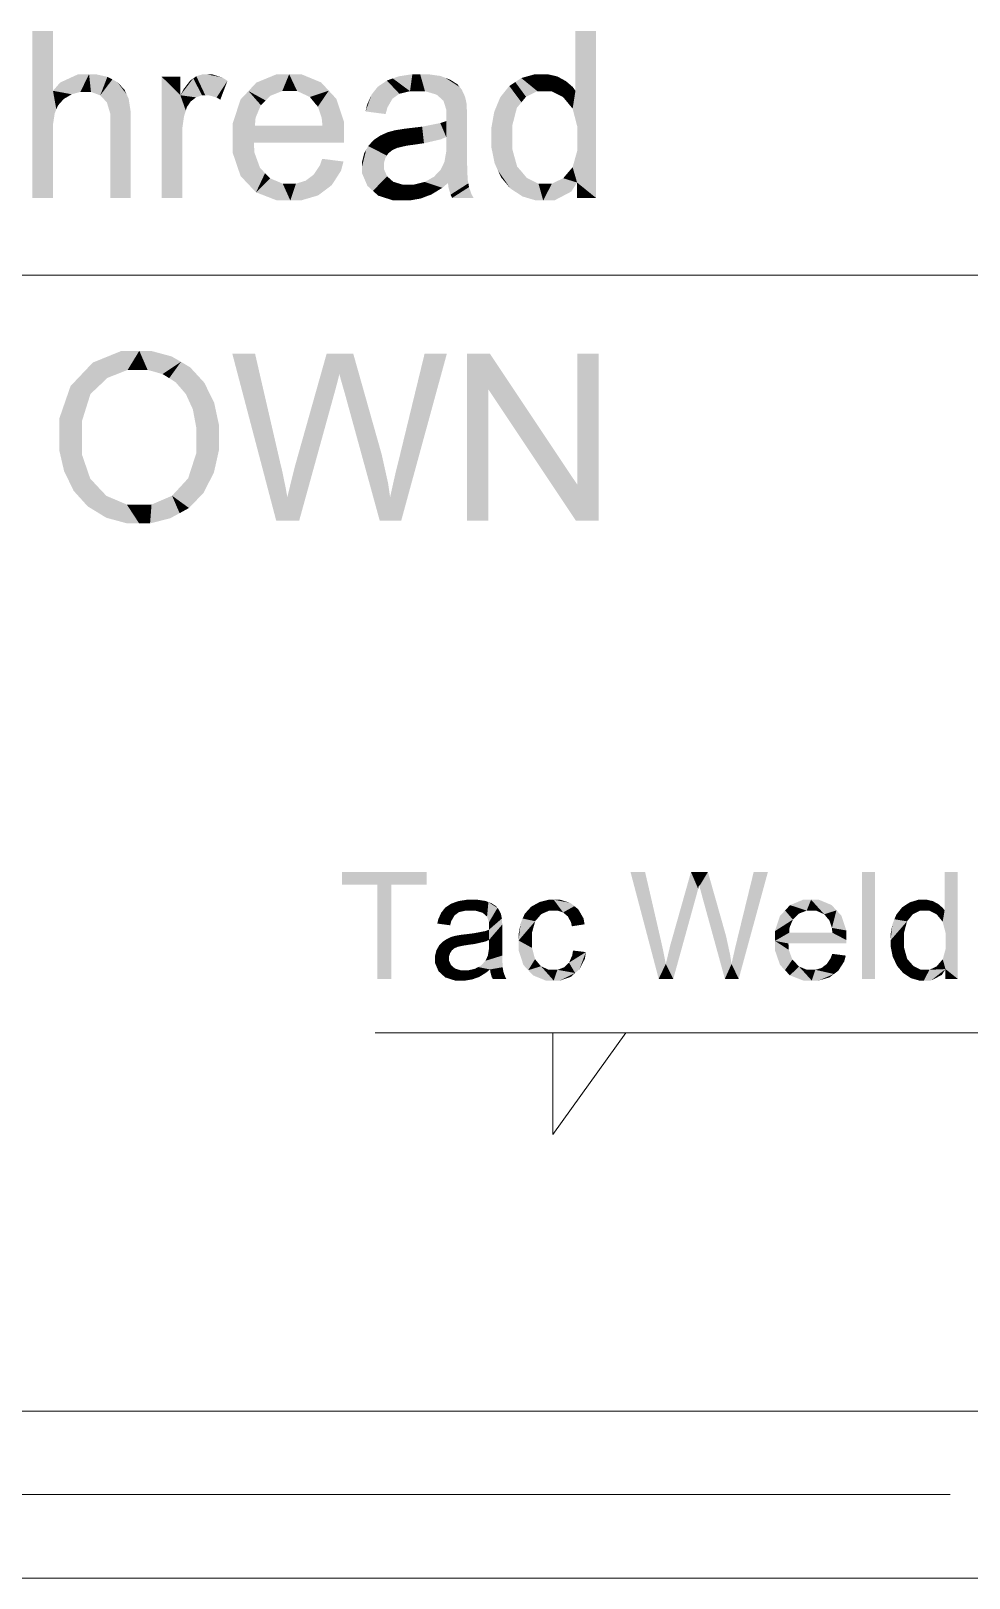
# Model space of a CAD drawing. Header units: millimetres. Extents: x 2 to 579, y 1 to 405.
# Drawn here: x 237.52 to 245.1, y 97.01 to 109.52 of the extents above; entities that cross this region are included whole.
import ezdxf

# ---------------------------------------------------------------- set-up
doc = ezdxf.new("R2010")
doc.units = ezdxf.units.MM
doc.linetypes.add('XKITLINE00', pattern=[0])
doc.layers.add('LinkedObject', color=7, linetype='Continuous', lineweight=0)

# ---------------------------------------------------------------- blocks, each defined once
blk = doc.blocks.new('*A4')
at = {"layer": 'LinkedObject'}
for points in [[(237.695, 109.521), (237.529, 108.171), (237.529, 109.521)], [(237.695, 109.037), (237.529, 108.171), (237.695, 109.521)], [(242.086, 109.521), (241.92, 109.037), (241.92, 109.521)], [(242.086, 109.521), (241.935, 108.746), (241.92, 109.037)], [(241.935, 108.746), (242.086, 109.521), (242.086, 108.171)], [(237.899, 109.171), (237.695, 109.037), (237.753, 109.104)], [(237.987, 109.171), (237.695, 109.037), (237.899, 109.171)], [(237.916, 109.028), (237.695, 109.037), (237.987, 109.171)], [(237.916, 109.028), (237.987, 109.171), (237.953, 109.028)], [(237.953, 109.028), (237.987, 109.171), (238.002, 109.028)], [(237.987, 109.171), (238.077, 109), (238.002, 109.028)], [(238.041, 109.171), (238.077, 109), (237.987, 109.171)], [(238.135, 109.15), (238.077, 109), (238.041, 109.171)], [(238.175, 109.129), (238.077, 109), (238.135, 109.15)], [(238.175, 109.129), (238.104, 108.972), (238.077, 109)], [(238.215, 109.107), (238.104, 108.972), (238.175, 109.129)], [(238.575, 109.15), (238.725, 109.001), (238.575, 108.171)], [(238.725, 109.001), (238.575, 109.15), (238.725, 109.15)], [(238.83, 109.138), (238.725, 109.001), (238.806, 109.122)], [(238.9, 109), (238.725, 109.001), (238.83, 109.138)], [(238.806, 109.122), (238.725, 109.001), (238.753, 109.053)], [(238.854, 109.155), (238.927, 109), (238.83, 109.138)], [(238.83, 109.138), (238.927, 109), (238.9, 109)], [(238.907, 109.171), (238.927, 109), (238.854, 109.155)], [(238.936, 109.171), (238.927, 109), (238.907, 109.171)], [(238.936, 109.171), (238.957, 109), (238.927, 109)], [(239.063, 109.145), (238.936, 109.171), (238.978, 109.171)], [(239.106, 109.118), (238.936, 109.171), (239.063, 109.145)], [(239.018, 108.983), (238.936, 109.171), (239.106, 109.118)], [(238.957, 109), (238.936, 109.171), (239.018, 108.983)], [(239.018, 108.983), (239.106, 109.118), (239.048, 108.965)], [(239.504, 109.171), (239.276, 109.035), (239.339, 109.103)], [(239.605, 109.171), (239.276, 109.035), (239.504, 109.171)], [(239.549, 109.035), (239.276, 109.035), (239.605, 109.171)], [(239.549, 109.035), (239.605, 109.171), (239.606, 109.035)], [(239.605, 109.171), (239.669, 109.035), (239.606, 109.035)], [(239.863, 109.105), (239.605, 109.171), (239.703, 109.171)], [(239.925, 109.038), (239.605, 109.171), (239.863, 109.105)], [(239.772, 108.987), (239.605, 109.171), (239.925, 109.038)], [(239.669, 109.035), (239.605, 109.171), (239.772, 108.987)], [(240.395, 109.12), (240.496, 109.013), (240.322, 109.07)], [(240.443, 109.137), (240.496, 109.013), (240.395, 109.12)], [(240.601, 109.171), (240.443, 109.137), (240.49, 109.154)], [(240.582, 109.034), (240.443, 109.137), (240.601, 109.171)], [(240.496, 109.013), (240.443, 109.137), (240.582, 109.034)], [(240.582, 109.034), (240.601, 109.171), (240.64, 109.034)], [(240.64, 109.034), (240.601, 109.171), (240.703, 109.034)], [(240.664, 109.171), (240.703, 109.034), (240.601, 109.171)], [(240.829, 109.157), (240.664, 109.171), (240.727, 109.171)], [(240.868, 109.142), (240.664, 109.171), (240.829, 109.157)], [(240.797, 109.006), (240.664, 109.171), (240.868, 109.142)], [(240.703, 109.034), (240.664, 109.171), (240.797, 109.006)], [(240.797, 109.006), (240.868, 109.142), (240.829, 108.978)], [(240.829, 108.978), (240.868, 109.142), (240.852, 108.957)], [(240.868, 109.142), (240.875, 108.886), (240.852, 108.957)], [(240.983, 109.068), (240.875, 108.886), (240.868, 109.142)], [(240.965, 109.09), (240.868, 109.142), (240.907, 109.127)], [(240.983, 109.068), (240.868, 109.142), (240.965, 109.09)], [(241.52, 108.989), (241.385, 109.076), (241.433, 109.108)], [(241.482, 109.14), (241.612, 109.034), (241.433, 109.108)], [(241.433, 109.108), (241.612, 109.034), (241.52, 108.989)], [(241.591, 109.171), (241.612, 109.034), (241.482, 109.14)], [(241.651, 109.171), (241.612, 109.034), (241.591, 109.171)], [(241.612, 109.034), (241.651, 109.171), (241.667, 109.034)], [(241.651, 109.171), (241.724, 109.034), (241.667, 109.034)], [(241.695, 109.171), (241.724, 109.034), (241.651, 109.171)], [(241.774, 109.153), (241.724, 109.034), (241.695, 109.171)], [(241.808, 109.134), (241.724, 109.034), (241.774, 109.153)], [(241.808, 109.134), (241.819, 108.987), (241.724, 109.034)], [(241.843, 109.115), (241.819, 108.987), (241.808, 109.134)], [(241.899, 109.067), (241.819, 108.987), (241.843, 109.115)], [(237.695, 108.764), (237.529, 108.171), (237.695, 109.037)], [(237.695, 108.764), (237.695, 109.037), (237.709, 108.854)], [(237.709, 108.854), (237.695, 109.037), (237.722, 108.887)], [(237.722, 108.887), (237.695, 109.037), (237.736, 108.919)], [(237.736, 108.919), (237.695, 109.037), (237.782, 108.971)], [(237.782, 108.971), (237.695, 109.037), (237.815, 108.99)], [(237.815, 108.99), (237.695, 109.037), (237.847, 109.009)], [(237.847, 109.009), (237.695, 109.037), (237.916, 109.028)], [(238.104, 108.972), (238.215, 109.107), (238.131, 108.943)], [(238.131, 108.943), (238.215, 109.107), (238.29, 109.01)], [(238.29, 109.01), (238.158, 108.853), (238.131, 108.943)], [(238.307, 108.973), (238.158, 108.853), (238.29, 109.01)], [(238.29, 109.01), (238.215, 109.107), (238.272, 109.048)], [(238.575, 108.171), (238.725, 109.001), (238.741, 108.171)], [(238.725, 109.001), (238.741, 108.683), (238.741, 108.171)], [(238.741, 108.683), (238.725, 109.001), (238.741, 108.736)], [(238.741, 108.736), (238.725, 109.001), (238.755, 108.832)], [(238.755, 108.832), (238.725, 109.001), (238.769, 108.877)], [(238.769, 108.877), (238.725, 109.001), (238.778, 108.906)], [(238.778, 108.906), (238.725, 109.001), (238.809, 108.951)], [(238.809, 108.951), (238.725, 109.001), (238.83, 108.967)], [(238.83, 108.967), (238.725, 109.001), (238.852, 108.984)], [(238.852, 108.984), (238.725, 109.001), (238.9, 109)], [(239.276, 109.035), (239.149, 108.776), (239.212, 108.967)], [(239.376, 108.921), (239.149, 108.776), (239.276, 109.035)], [(239.276, 109.035), (239.414, 108.959), (239.376, 108.921)], [(239.414, 108.959), (239.276, 109.035), (239.453, 108.997)], [(239.453, 108.997), (239.276, 109.035), (239.549, 109.035)], [(239.772, 108.987), (239.925, 109.038), (239.811, 108.939)], [(239.925, 109.038), (239.837, 108.909), (239.811, 108.939)], [(239.837, 108.909), (239.925, 109.038), (239.868, 108.816)], [(239.868, 108.816), (239.925, 109.038), (240.049, 108.783)], [(240.049, 108.783), (239.925, 109.038), (239.987, 108.971)], [(240.296, 109.038), (240.223, 108.87), (240.271, 109.006)], [(240.44, 108.973), (240.223, 108.87), (240.296, 109.038)], [(240.271, 109.006), (240.223, 108.87), (240.234, 108.922)], [(240.322, 109.07), (240.496, 109.013), (240.296, 109.038)], [(240.44, 108.973), (240.296, 109.038), (240.468, 108.993)], [(240.468, 108.993), (240.296, 109.038), (240.496, 109.013)], [(241.001, 109.046), (240.875, 108.886), (240.983, 109.068)], [(241.027, 108.989), (240.875, 108.886), (241.001, 109.046)], [(241.035, 108.955), (240.875, 108.886), (241.027, 108.989)], [(241.312, 108.985), (241.483, 108.944), (241.287, 108.925)], [(241.385, 109.076), (241.483, 108.944), (241.312, 108.985)], [(241.483, 108.944), (241.385, 109.076), (241.52, 108.989)], [(241.92, 109.037), (241.819, 108.987), (241.899, 109.067)], [(241.819, 108.987), (241.92, 109.037), (241.858, 108.94)], [(241.858, 108.94), (241.92, 109.037), (241.897, 108.893)], [(241.92, 109.037), (241.935, 108.746), (241.897, 108.893)], [(238.324, 108.863), (238.158, 108.853), (238.307, 108.973)], [(238.324, 108.791), (238.158, 108.853), (238.324, 108.863)], [(239.333, 108.818), (239.149, 108.776), (239.376, 108.921)], [(240.399, 108.901), (240.223, 108.87), (240.44, 108.973)], [(240.223, 108.87), (240.399, 108.901), (240.385, 108.849)], [(240.875, 108.886), (241.035, 108.955), (241.039, 108.934)], [(240.875, 108.886), (241.039, 108.934), (240.875, 108.835)], [(240.875, 108.835), (241.039, 108.934), (240.875, 108.831)], [(240.875, 108.831), (241.039, 108.934), (240.875, 108.809)], [(240.875, 108.809), (241.039, 108.934), (240.875, 108.792)], [(240.875, 108.792), (241.039, 108.934), (240.875, 108.663)], [(241.043, 108.857), (240.875, 108.663), (241.039, 108.934)], [(241.287, 108.925), (241.239, 108.66), (241.263, 108.866)], [(241.446, 108.899), (241.239, 108.66), (241.287, 108.925)], [(241.409, 108.756), (241.239, 108.66), (241.446, 108.899)], [(241.263, 108.866), (241.239, 108.66), (241.239, 108.733)], [(241.287, 108.925), (241.483, 108.944), (241.446, 108.899)], [(237.695, 108.706), (237.529, 108.171), (237.695, 108.764)], [(238.158, 108.853), (238.324, 108.791), (238.158, 108.791)], [(238.158, 108.171), (238.324, 108.791), (238.324, 108.171)], [(238.158, 108.791), (238.324, 108.791), (238.158, 108.171)], [(239.149, 108.776), (239.333, 108.818), (239.328, 108.754)], [(239.328, 108.754), (239.149, 108.652), (239.149, 108.776)], [(239.328, 108.754), (240.049, 108.662), (239.149, 108.652)], [(239.874, 108.754), (240.049, 108.662), (239.328, 108.754)], [(239.868, 108.816), (240.049, 108.783), (239.874, 108.754)], [(240.049, 108.662), (239.874, 108.754), (240.049, 108.783)], [(240.579, 108.735), (240.605, 108.6), (240.53, 108.729)], [(240.68, 108.747), (240.695, 108.613), (240.579, 108.735)], [(240.579, 108.735), (240.695, 108.613), (240.605, 108.6)], [(240.827, 108.776), (240.875, 108.663), (240.68, 108.747)], [(240.68, 108.747), (240.875, 108.663), (240.695, 108.613)], [(240.875, 108.792), (240.875, 108.663), (240.827, 108.776)], [(241.043, 108.802), (240.875, 108.663), (241.043, 108.857)], [(241.043, 108.802), (240.875, 108.602), (240.875, 108.663)], [(241.043, 108.581), (240.875, 108.602), (241.043, 108.802)], [(241.239, 108.66), (241.409, 108.756), (241.409, 108.659)], [(241.935, 108.746), (242.086, 108.171), (241.935, 108.646)], [(237.529, 108.171), (237.695, 108.706), (237.695, 108.171)], [(240.049, 108.655), (239.149, 108.652), (240.049, 108.662)], [(240.049, 108.633), (239.149, 108.652), (240.049, 108.655)], [(239.149, 108.652), (239.274, 108.282), (239.149, 108.533)], [(239.324, 108.538), (239.274, 108.282), (239.149, 108.652)], [(239.324, 108.538), (239.149, 108.652), (239.319, 108.618)], [(240.048, 108.618), (239.149, 108.652), (240.049, 108.633)], [(239.319, 108.618), (239.149, 108.652), (240.048, 108.618)], [(240.287, 108.638), (240.395, 108.513), (240.244, 108.59)], [(240.406, 108.531), (240.287, 108.638), (240.313, 108.656)], [(240.395, 108.513), (240.287, 108.638), (240.406, 108.531)], [(240.34, 108.674), (240.439, 108.557), (240.313, 108.656)], [(240.313, 108.656), (240.439, 108.557), (240.406, 108.531)], [(240.399, 108.701), (240.439, 108.557), (240.34, 108.674)], [(240.432, 108.71), (240.439, 108.557), (240.399, 108.701)], [(240.457, 108.717), (240.481, 108.576), (240.432, 108.71)], [(240.439, 108.557), (240.432, 108.71), (240.46, 108.567)], [(240.46, 108.567), (240.432, 108.71), (240.481, 108.576)], [(240.53, 108.729), (240.554, 108.593), (240.457, 108.717)], [(240.457, 108.717), (240.554, 108.593), (240.481, 108.576)], [(240.53, 108.729), (240.605, 108.6), (240.554, 108.593)], [(240.695, 108.613), (240.875, 108.663), (240.83, 108.644)], [(241.239, 108.66), (241.409, 108.566), (241.239, 108.585)], [(241.409, 108.566), (241.239, 108.66), (241.409, 108.659)], [(241.935, 108.646), (242.086, 108.171), (241.935, 108.555)], [(239.149, 108.533), (239.274, 108.282), (239.212, 108.348)], [(239.369, 108.414), (239.274, 108.282), (239.324, 108.538)], [(240.044, 108.465), (239.853, 108.434), (239.872, 108.487)], [(240.228, 108.561), (240.195, 108.429), (240.211, 108.531)], [(240.383, 108.495), (240.195, 108.429), (240.228, 108.561)], [(240.211, 108.531), (240.195, 108.429), (240.195, 108.465)], [(240.372, 108.456), (240.195, 108.429), (240.383, 108.495)], [(240.244, 108.59), (240.395, 108.513), (240.228, 108.561)], [(240.228, 108.561), (240.395, 108.513), (240.383, 108.495)], [(240.861, 108.464), (241.043, 108.581), (241.043, 108.466)], [(240.875, 108.547), (241.043, 108.581), (240.861, 108.464)], [(241.043, 108.581), (240.875, 108.547), (240.875, 108.602)], [(241.239, 108.585), (241.409, 108.566), (241.266, 108.452)], [(241.266, 108.452), (241.409, 108.566), (241.292, 108.394)], [(241.292, 108.394), (241.409, 108.566), (241.448, 108.425)], [(241.935, 108.555), (242.086, 108.171), (241.897, 108.419)], [(239.274, 108.282), (239.369, 108.414), (239.337, 108.216)], [(239.41, 108.371), (239.337, 108.216), (239.369, 108.414)], [(239.451, 108.329), (239.337, 108.216), (239.41, 108.371)], [(239.802, 108.358), (239.949, 108.274), (239.77, 108.334)], [(239.802, 108.358), (240.044, 108.465), (239.949, 108.274)], [(239.853, 108.434), (240.044, 108.465), (239.802, 108.358)], [(239.949, 108.274), (240.044, 108.465), (240.024, 108.39)], [(240.195, 108.429), (240.372, 108.456), (240.372, 108.434)], [(240.372, 108.401), (240.195, 108.429), (240.372, 108.434)], [(240.195, 108.429), (240.372, 108.401), (240.195, 108.368)], [(240.195, 108.368), (240.372, 108.401), (240.238, 108.268)], [(240.238, 108.268), (240.372, 108.401), (240.282, 108.228)], [(240.282, 108.228), (240.372, 108.401), (240.397, 108.345)], [(240.776, 108.342), (241.043, 108.466), (241.048, 108.319)], [(240.83, 108.399), (241.043, 108.466), (240.776, 108.342)], [(240.848, 108.436), (241.043, 108.466), (240.83, 108.399)], [(241.043, 108.466), (240.848, 108.436), (240.861, 108.464)], [(241.448, 108.425), (241.395, 108.246), (241.292, 108.394)], [(241.292, 108.394), (241.395, 108.246), (241.319, 108.336)], [(241.488, 108.379), (241.395, 108.246), (241.448, 108.425)], [(241.395, 108.246), (241.488, 108.379), (241.444, 108.214)], [(241.444, 108.214), (241.488, 108.379), (241.527, 108.332)], [(241.933, 108.295), (241.821, 108.33), (241.859, 108.375)], [(241.897, 108.419), (241.933, 108.295), (241.859, 108.375)], [(241.897, 108.419), (242.086, 108.171), (241.933, 108.295)], [(239.451, 108.329), (239.614, 108.15), (239.337, 108.216)], [(239.553, 108.286), (239.614, 108.15), (239.451, 108.329)], [(239.614, 108.286), (239.614, 108.15), (239.553, 108.286)], [(239.66, 108.286), (239.894, 108.232), (239.614, 108.15)], [(239.66, 108.286), (239.614, 108.15), (239.614, 108.286)], [(239.614, 108.15), (239.894, 108.232), (239.699, 108.15)], [(239.738, 108.31), (239.894, 108.232), (239.66, 108.286)], [(239.699, 108.15), (239.894, 108.232), (239.839, 108.191)], [(239.77, 108.334), (239.949, 108.274), (239.738, 108.31)], [(239.894, 108.232), (239.738, 108.31), (239.949, 108.274)], [(240.397, 108.345), (240.325, 108.189), (240.282, 108.228)], [(240.422, 108.323), (240.325, 108.189), (240.397, 108.345)], [(240.447, 108.301), (240.325, 108.189), (240.422, 108.323)], [(240.325, 108.189), (240.447, 108.301), (240.448, 108.15)], [(240.529, 108.15), (240.447, 108.301), (240.52, 108.279)], [(240.448, 108.15), (240.447, 108.301), (240.529, 108.15)], [(240.52, 108.279), (240.578, 108.15), (240.529, 108.15)], [(240.569, 108.279), (240.578, 108.15), (240.52, 108.279)], [(240.616, 108.279), (240.578, 108.15), (240.569, 108.279)], [(240.578, 108.15), (240.616, 108.279), (240.669, 108.166)], [(240.711, 108.182), (240.616, 108.279), (240.701, 108.3)], [(240.669, 108.166), (240.616, 108.279), (240.711, 108.182)], [(240.889, 108.291), (240.701, 108.3), (240.739, 108.321)], [(240.843, 108.252), (240.701, 108.3), (240.889, 108.291)], [(240.754, 108.198), (240.701, 108.3), (240.843, 108.252)], [(240.711, 108.182), (240.701, 108.3), (240.754, 108.198)], [(240.776, 108.342), (241.048, 108.319), (240.739, 108.321)], [(241.048, 108.319), (240.889, 108.291), (240.739, 108.321)], [(240.889, 108.291), (241.048, 108.319), (240.893, 108.257)], [(240.893, 108.257), (241.048, 108.319), (241.054, 108.289)], [(241.054, 108.289), (240.91, 108.197), (240.893, 108.257)], [(241.059, 108.258), (240.91, 108.197), (241.054, 108.289)], [(241.059, 108.258), (240.923, 108.171), (240.91, 108.197)], [(241.08, 108.199), (240.923, 108.171), (241.059, 108.258)], [(241.527, 108.332), (241.659, 108.15), (241.444, 108.214)], [(241.621, 108.286), (241.659, 108.15), (241.527, 108.332)], [(241.659, 108.15), (241.621, 108.286), (241.675, 108.286)], [(241.659, 108.15), (241.933, 108.295), (241.749, 108.15)], [(241.729, 108.286), (241.933, 108.295), (241.659, 108.15)], [(241.729, 108.286), (241.659, 108.15), (241.675, 108.286)], [(241.821, 108.33), (241.933, 108.295), (241.729, 108.286)], [(241.749, 108.15), (241.933, 108.295), (241.886, 108.222)], [(241.933, 108.295), (242.086, 108.171), (241.933, 108.171)], [(239.337, 108.216), (239.614, 108.15), (239.507, 108.15)], [(240.923, 108.171), (241.08, 108.199), (241.096, 108.171)], [(241.444, 108.214), (241.659, 108.15), (241.493, 108.182)], [(241.493, 108.182), (241.659, 108.15), (241.601, 108.15)], [(238.25, 106.934), (237.927, 106.744), (238.017, 106.839)], [(238.393, 106.934), (237.927, 106.744), (238.25, 106.934)], [(238.299, 106.78), (237.927, 106.744), (238.393, 106.934)], [(238.299, 106.78), (238.393, 106.934), (238.394, 106.78)], [(238.393, 106.934), (238.46, 106.78), (238.394, 106.78)], [(238.654, 106.889), (238.393, 106.934), (238.486, 106.934)], [(238.73, 106.845), (238.393, 106.934), (238.654, 106.889)], [(238.581, 106.746), (238.393, 106.934), (238.73, 106.845)], [(238.46, 106.78), (238.393, 106.934), (238.581, 106.746)], [(239.329, 106.911), (239.5, 105.561), (239.145, 106.911)], [(239.533, 106.026), (239.5, 105.561), (239.329, 106.911)], [(239.908, 106.911), (239.97, 106.589), (239.651, 105.999)], [(239.97, 106.589), (239.908, 106.911), (239.979, 106.622)], [(239.979, 106.622), (239.908, 106.911), (240, 106.701)], [(240, 106.701), (239.908, 106.911), (240.011, 106.748)], [(240.123, 106.911), (240.011, 106.748), (239.908, 106.911)], [(240.011, 106.748), (240.123, 106.911), (240.014, 106.733)], [(240.014, 106.733), (240.123, 106.911), (240.036, 106.654)], [(240.036, 106.654), (240.123, 106.911), (240.055, 106.589)], [(240.055, 106.589), (240.123, 106.911), (240.316, 106.227)], [(240.88, 106.911), (240.489, 106.043), (240.7, 106.911)], [(240.511, 105.561), (240.489, 106.043), (240.88, 106.911)], [(241.044, 106.911), (241.216, 106.621), (241.044, 105.561)], [(241.216, 106.621), (241.044, 106.911), (241.228, 106.911)], [(241.216, 106.621), (241.228, 106.911), (241.923, 105.561)], [(241.923, 105.561), (241.228, 106.911), (241.935, 105.851)], [(242.107, 106.911), (241.935, 105.851), (241.935, 106.911)], [(242.107, 105.561), (241.935, 105.851), (242.107, 106.911)], [(237.927, 106.744), (237.746, 106.218), (237.837, 106.649)], [(237.998, 106.585), (237.746, 106.218), (237.927, 106.744)], [(238.135, 106.715), (237.927, 106.744), (238.299, 106.78)], [(237.927, 106.744), (238.135, 106.715), (238.067, 106.65)], [(237.998, 106.585), (237.927, 106.744), (238.067, 106.65)], [(238.581, 106.746), (238.73, 106.845), (238.635, 106.713)], [(238.73, 106.845), (238.688, 106.679), (238.635, 106.713)], [(238.688, 106.679), (238.73, 106.845), (238.77, 106.584)], [(238.919, 106.676), (238.73, 106.845), (238.805, 106.8)], [(238.958, 106.596), (238.73, 106.845), (238.919, 106.676)], [(238.77, 106.584), (238.73, 106.845), (238.958, 106.596)], [(237.837, 106.649), (237.746, 106.218), (237.746, 106.386)], [(241.044, 105.561), (241.216, 106.621), (241.216, 105.561)], [(237.93, 106.368), (237.746, 106.218), (237.998, 106.585)], [(238.77, 106.584), (238.958, 106.596), (238.798, 106.522)], [(238.958, 106.596), (238.826, 106.461), (238.798, 106.522)], [(238.826, 106.461), (238.958, 106.596), (238.853, 106.317)], [(238.853, 106.317), (238.958, 106.596), (239.037, 106.335)], [(239.037, 106.335), (238.958, 106.596), (238.998, 106.516)], [(239.651, 105.999), (239.97, 106.589), (239.686, 105.561)], [(240.316, 106.227), (240.337, 105.561), (240.055, 106.589)], [(237.746, 106.218), (237.93, 106.368), (237.93, 106.215)], [(238.788, 105.903), (239.037, 106.234), (238.954, 105.867)], [(238.853, 106.104), (239.037, 106.234), (238.788, 105.903)], [(238.853, 106.235), (239.037, 106.335), (239.037, 106.234)], [(238.853, 106.317), (239.037, 106.335), (238.853, 106.235)], [(239.037, 106.234), (238.853, 106.104), (238.853, 106.235)], [(238.954, 105.867), (239.037, 106.234), (238.996, 105.948)], [(238.996, 105.948), (239.037, 106.234), (239.037, 106.131)], [(237.746, 106.218), (237.93, 106.093), (237.746, 106.129)], [(237.93, 106.093), (237.746, 106.218), (237.93, 106.215)], [(237.746, 106.129), (237.93, 106.093), (237.785, 105.961)], [(240.352, 106.1), (240.337, 105.561), (240.316, 106.227)], [(237.785, 105.961), (237.93, 106.093), (237.824, 105.881)], [(237.824, 105.881), (237.93, 106.093), (237.996, 105.901)], [(239.55, 105.956), (239.5, 105.561), (239.533, 106.026)], [(239.647, 105.983), (239.686, 105.561), (239.616, 105.858)], [(239.651, 105.999), (239.686, 105.561), (239.647, 105.983)], [(240.405, 105.862), (240.337, 105.561), (240.352, 106.1)], [(240.489, 106.043), (240.511, 105.561), (240.468, 105.96)], [(237.996, 105.901), (237.976, 105.676), (237.824, 105.881)], [(237.824, 105.881), (237.976, 105.676), (237.862, 105.802)], [(238.061, 105.831), (237.976, 105.676), (237.996, 105.901)], [(238.954, 105.867), (238.723, 105.832), (238.788, 105.903)], [(238.913, 105.786), (238.723, 105.832), (238.954, 105.867)], [(239.578, 105.818), (239.5, 105.561), (239.55, 105.956)], [(239.616, 105.858), (239.686, 105.561), (239.59, 105.75)], [(240.421, 105.75), (240.337, 105.561), (240.405, 105.862)], [(240.468, 105.96), (240.511, 105.561), (240.435, 105.814)], [(237.976, 105.676), (238.061, 105.831), (238.051, 105.63)], [(238.051, 105.63), (238.061, 105.831), (238.127, 105.761)], [(238.127, 105.761), (238.392, 105.538), (238.051, 105.63)], [(238.292, 105.691), (238.392, 105.538), (238.127, 105.761)], [(238.719, 105.621), (238.492, 105.691), (238.658, 105.762)], [(238.723, 105.832), (238.795, 105.663), (238.658, 105.762)], [(238.658, 105.762), (238.795, 105.663), (238.719, 105.621)], [(238.795, 105.663), (238.723, 105.832), (238.913, 105.786)], [(239.59, 105.75), (239.5, 105.561), (239.578, 105.818)], [(239.59, 105.75), (239.686, 105.561), (239.5, 105.561)], [(240.421, 105.75), (240.511, 105.561), (240.337, 105.561)], [(240.435, 105.814), (240.511, 105.561), (240.421, 105.75)], [(241.935, 105.851), (242.107, 105.561), (241.923, 105.561)], [(238.051, 105.63), (238.392, 105.538), (238.126, 105.584)], [(238.392, 105.538), (238.292, 105.691), (238.391, 105.691)], [(238.492, 105.691), (238.392, 105.538), (238.391, 105.691)], [(238.392, 105.538), (238.492, 105.691), (238.48, 105.538)], [(238.48, 105.538), (238.492, 105.691), (238.643, 105.58)], [(238.643, 105.58), (238.492, 105.691), (238.719, 105.621)], [(238.126, 105.584), (238.392, 105.538), (238.296, 105.538)], [(240.033, 102.719), (240.318, 102.617), (240.033, 102.617)], [(240.432, 102.617), (240.318, 102.617), (240.033, 102.719)], [(240.432, 102.617), (240.033, 102.719), (240.718, 102.719)], [(240.318, 101.855), (240.432, 102.617), (240.432, 101.855)], [(240.318, 102.617), (240.432, 102.617), (240.318, 101.855)], [(240.432, 102.617), (240.718, 102.719), (240.718, 102.617)], [(242.483, 102.719), (242.593, 101.855), (242.365, 102.719)], [(242.614, 102.152), (242.593, 101.855), (242.483, 102.719)], [(242.854, 102.719), (242.893, 102.513), (242.689, 102.135)], [(242.893, 102.513), (242.854, 102.719), (242.899, 102.534)], [(242.899, 102.534), (242.854, 102.719), (242.912, 102.584)], [(242.912, 102.584), (242.854, 102.719), (242.92, 102.614)], [(242.991, 102.719), (242.92, 102.614), (242.854, 102.719)], [(242.92, 102.614), (242.991, 102.719), (242.922, 102.605)], [(242.922, 102.605), (242.991, 102.719), (242.936, 102.554)], [(242.936, 102.554), (242.991, 102.719), (242.947, 102.513)], [(242.947, 102.513), (242.991, 102.719), (243.115, 102.281)], [(243.476, 102.719), (243.225, 102.163), (243.361, 102.719)], [(243.24, 101.855), (243.225, 102.163), (243.476, 102.719)], [(244.343, 102.719), (244.237, 101.855), (244.237, 102.719)], [(244.343, 101.855), (244.237, 101.855), (244.343, 102.719)], [(245.011, 102.719), (244.905, 102.408), (244.905, 102.719)], [(245.011, 102.719), (244.914, 102.222), (244.905, 102.408)], [(244.914, 102.222), (245.011, 102.719), (245.011, 101.855)], [(241.045, 102.495), (240.943, 102.473), (240.974, 102.484)], [(241.032, 102.407), (240.943, 102.473), (241.045, 102.495)], [(241.032, 102.407), (241.045, 102.495), (241.07, 102.407)], [(241.07, 102.407), (241.045, 102.495), (241.11, 102.407)], [(241.085, 102.495), (241.11, 102.407), (241.045, 102.495)], [(241.191, 102.485), (241.085, 102.495), (241.126, 102.495)], [(241.216, 102.476), (241.085, 102.495), (241.191, 102.485)], [(241.17, 102.389), (241.085, 102.495), (241.216, 102.476)], [(241.11, 102.407), (241.085, 102.495), (241.17, 102.389)], [(241.704, 102.495), (241.709, 102.407), (241.63, 102.476)], [(241.744, 102.495), (241.709, 102.407), (241.704, 102.495)], [(241.709, 102.407), (241.744, 102.495), (241.749, 102.407)], [(241.744, 102.495), (241.775, 102.407), (241.749, 102.407)], [(241.879, 102.469), (241.744, 102.495), (241.795, 102.495)], [(241.911, 102.443), (241.744, 102.495), (241.879, 102.469)], [(241.82, 102.392), (241.744, 102.495), (241.911, 102.443)], [(241.775, 102.407), (241.744, 102.495), (241.82, 102.392)], [(242.689, 102.135), (242.893, 102.513), (242.711, 101.855)], [(243.115, 102.281), (243.128, 101.855), (242.947, 102.513)], [(243.825, 102.495), (243.655, 102.451), (243.761, 102.495)], [(243.79, 102.407), (243.655, 102.451), (243.825, 102.495)], [(243.79, 102.407), (243.825, 102.495), (243.826, 102.407)], [(243.825, 102.495), (243.866, 102.407), (243.826, 102.407)], [(243.991, 102.452), (243.825, 102.495), (243.888, 102.495)], [(244.03, 102.409), (243.825, 102.495), (243.991, 102.452)], [(243.932, 102.377), (243.825, 102.495), (244.03, 102.409)], [(243.866, 102.407), (243.825, 102.495), (243.932, 102.377)], [(244.694, 102.495), (244.707, 102.407), (244.624, 102.474)], [(244.732, 102.495), (244.707, 102.407), (244.694, 102.495)], [(244.707, 102.407), (244.732, 102.495), (244.743, 102.407)], [(244.732, 102.495), (244.779, 102.407), (244.743, 102.407)], [(244.761, 102.495), (244.779, 102.407), (244.732, 102.495)], [(244.811, 102.483), (244.779, 102.407), (244.761, 102.495)], [(244.833, 102.471), (244.779, 102.407), (244.811, 102.483)], [(240.85, 102.41), (240.803, 102.302), (240.834, 102.389)], [(240.942, 102.368), (240.803, 102.302), (240.85, 102.41)], [(240.834, 102.389), (240.803, 102.302), (240.81, 102.335)], [(240.915, 102.321), (240.803, 102.302), (240.942, 102.368)], [(240.866, 102.43), (240.977, 102.394), (240.85, 102.41)], [(240.942, 102.368), (240.85, 102.41), (240.96, 102.381)], [(240.96, 102.381), (240.85, 102.41), (240.977, 102.394)], [(240.913, 102.462), (240.977, 102.394), (240.866, 102.43)], [(240.943, 102.473), (240.977, 102.394), (240.913, 102.462)], [(240.977, 102.394), (240.943, 102.473), (241.032, 102.407)], [(241.17, 102.389), (241.216, 102.476), (241.19, 102.371)], [(241.19, 102.371), (241.216, 102.476), (241.205, 102.358)], [(241.216, 102.476), (241.22, 102.312), (241.205, 102.358)], [(241.289, 102.428), (241.22, 102.312), (241.216, 102.476)], [(241.278, 102.443), (241.216, 102.476), (241.241, 102.466)], [(241.289, 102.428), (241.216, 102.476), (241.278, 102.443)], [(241.301, 102.414), (241.22, 102.312), (241.289, 102.428)], [(241.318, 102.378), (241.22, 102.312), (241.301, 102.414)], [(241.322, 102.356), (241.22, 102.312), (241.318, 102.378)], [(241.22, 102.312), (241.322, 102.356), (241.325, 102.343)], [(241.51, 102.381), (241.619, 102.35), (241.493, 102.343)], [(241.561, 102.438), (241.619, 102.35), (241.51, 102.381)], [(241.644, 102.379), (241.561, 102.438), (241.595, 102.457)], [(241.619, 102.35), (241.561, 102.438), (241.644, 102.379)], [(241.63, 102.476), (241.709, 102.407), (241.595, 102.457)], [(241.595, 102.457), (241.709, 102.407), (241.644, 102.379)], [(241.82, 102.392), (241.911, 102.443), (241.839, 102.376)], [(241.911, 102.443), (241.858, 102.36), (241.839, 102.376)], [(241.858, 102.36), (241.911, 102.443), (241.884, 102.312)], [(241.884, 102.312), (241.911, 102.443), (241.994, 102.296)], [(241.985, 102.344), (241.911, 102.443), (241.943, 102.417)], [(241.994, 102.296), (241.911, 102.443), (241.985, 102.344)], [(243.615, 102.408), (243.533, 102.241), (243.574, 102.364)], [(243.678, 102.334), (243.533, 102.241), (243.615, 102.408)], [(243.655, 102.451), (243.728, 102.383), (243.615, 102.408)], [(243.615, 102.408), (243.728, 102.383), (243.678, 102.334)], [(243.728, 102.383), (243.655, 102.451), (243.79, 102.407)], [(243.932, 102.377), (244.03, 102.409), (243.957, 102.346)], [(244.03, 102.409), (243.974, 102.326), (243.957, 102.346)], [(243.974, 102.326), (244.03, 102.409), (243.994, 102.267)], [(243.994, 102.267), (244.03, 102.409), (244.11, 102.246)], [(244.11, 102.246), (244.03, 102.409), (244.07, 102.367)], [(244.515, 102.375), (244.625, 102.349), (244.499, 102.337)], [(244.562, 102.434), (244.625, 102.349), (244.515, 102.375)], [(244.648, 102.378), (244.562, 102.434), (244.593, 102.454)], [(244.625, 102.349), (244.562, 102.434), (244.648, 102.378)], [(244.624, 102.474), (244.707, 102.407), (244.593, 102.454)], [(244.593, 102.454), (244.707, 102.407), (244.648, 102.378)], [(244.833, 102.471), (244.84, 102.377), (244.779, 102.407)], [(244.855, 102.459), (244.84, 102.377), (244.833, 102.471)], [(244.891, 102.428), (244.84, 102.377), (244.855, 102.459)], [(244.905, 102.408), (244.84, 102.377), (244.891, 102.428)], [(244.84, 102.377), (244.905, 102.408), (244.865, 102.347)], [(244.865, 102.347), (244.905, 102.408), (244.889, 102.317)], [(244.905, 102.408), (244.914, 102.222), (244.889, 102.317)], [(240.803, 102.302), (240.915, 102.321), (240.907, 102.288)], [(241.19, 102.241), (241.22, 102.169), (241.095, 102.223)], [(241.22, 102.252), (241.22, 102.169), (241.19, 102.241)], [(241.22, 102.312), (241.325, 102.343), (241.22, 102.28)], [(241.22, 102.28), (241.325, 102.343), (241.22, 102.277)], [(241.22, 102.277), (241.325, 102.343), (241.22, 102.263)], [(241.22, 102.263), (241.325, 102.343), (241.22, 102.252)], [(241.22, 102.252), (241.325, 102.343), (241.22, 102.169)], [(241.328, 102.294), (241.22, 102.169), (241.325, 102.343)], [(241.328, 102.258), (241.22, 102.169), (241.328, 102.294)], [(241.328, 102.258), (241.22, 102.13), (241.22, 102.169)], [(241.328, 102.117), (241.22, 102.13), (241.328, 102.258)], [(241.493, 102.343), (241.46, 102.165), (241.477, 102.305)], [(241.594, 102.321), (241.46, 102.165), (241.493, 102.343)], [(241.569, 102.23), (241.46, 102.165), (241.594, 102.321)], [(241.477, 102.305), (241.46, 102.165), (241.46, 102.216)], [(241.46, 102.165), (241.569, 102.23), (241.569, 102.168)], [(241.493, 102.343), (241.619, 102.35), (241.594, 102.321)], [(241.884, 102.312), (241.994, 102.296), (241.891, 102.28)], [(243.138, 102.199), (243.128, 101.855), (243.115, 102.281)], [(243.651, 102.269), (243.533, 102.241), (243.678, 102.334)], [(243.533, 102.241), (243.651, 102.269), (243.648, 102.228)], [(243.648, 102.228), (243.533, 102.162), (243.533, 102.241)], [(243.648, 102.228), (244.11, 102.169), (243.533, 102.162)], [(243.997, 102.228), (244.11, 102.169), (243.648, 102.228)], [(243.994, 102.267), (244.11, 102.246), (243.997, 102.228)], [(244.11, 102.169), (243.997, 102.228), (244.11, 102.246)], [(244.499, 102.337), (244.468, 102.167), (244.484, 102.299)], [(244.601, 102.32), (244.468, 102.167), (244.499, 102.337)], [(244.577, 102.229), (244.468, 102.167), (244.601, 102.32)], [(244.484, 102.299), (244.468, 102.167), (244.468, 102.214)], [(244.468, 102.167), (244.577, 102.229), (244.577, 102.167)], [(244.499, 102.337), (244.625, 102.349), (244.601, 102.32)], [(240.806, 102.104), (240.785, 102.02), (240.795, 102.085)], [(240.906, 102.062), (240.785, 102.02), (240.806, 102.104)], [(240.816, 102.123), (240.913, 102.073), (240.806, 102.104)], [(240.806, 102.104), (240.913, 102.073), (240.906, 102.062)], [(240.844, 102.153), (240.913, 102.073), (240.816, 102.123)], [(240.92, 102.085), (240.844, 102.153), (240.861, 102.165)], [(240.913, 102.073), (240.844, 102.153), (240.92, 102.085)], [(240.878, 102.176), (240.941, 102.102), (240.861, 102.165)], [(240.861, 102.165), (240.941, 102.102), (240.92, 102.085)], [(240.916, 102.194), (240.941, 102.102), (240.878, 102.176)], [(240.937, 102.2), (240.941, 102.102), (240.916, 102.194)], [(240.952, 102.204), (240.968, 102.114), (240.937, 102.2)], [(240.941, 102.102), (240.937, 102.2), (240.955, 102.108)], [(240.955, 102.108), (240.937, 102.2), (240.968, 102.114)], [(241, 102.212), (241.015, 102.124), (240.952, 102.204)], [(240.952, 102.204), (241.015, 102.124), (240.968, 102.114)], [(241.031, 102.215), (241.047, 102.129), (241, 102.212)], [(241, 102.212), (241.047, 102.129), (241.015, 102.124)], [(241.095, 102.223), (241.105, 102.137), (241.031, 102.215)], [(241.031, 102.215), (241.105, 102.137), (241.047, 102.129)], [(241.095, 102.223), (241.22, 102.169), (241.105, 102.137)], [(241.105, 102.137), (241.22, 102.169), (241.192, 102.157)], [(241.211, 102.042), (241.328, 102.117), (241.328, 102.043)], [(241.22, 102.095), (241.328, 102.117), (241.211, 102.042)], [(241.328, 102.117), (241.22, 102.095), (241.22, 102.13)], [(241.569, 102.105), (241.46, 102.165), (241.569, 102.168)], [(241.46, 102.165), (241.538, 101.925), (241.46, 102.087)], [(241.569, 102.105), (241.538, 101.925), (241.46, 102.165)], [(241.593, 102.014), (241.538, 101.925), (241.569, 102.105)], [(242.624, 102.107), (242.593, 101.855), (242.614, 102.152)], [(242.642, 102.019), (242.593, 101.855), (242.624, 102.107)], [(242.686, 102.124), (242.711, 101.855), (242.667, 102.044)], [(242.689, 102.135), (242.711, 101.855), (242.686, 102.124)], [(243.171, 102.047), (243.128, 101.855), (243.138, 102.199)], [(243.212, 102.11), (243.24, 101.855), (243.191, 102.016)], [(243.225, 102.163), (243.24, 101.855), (243.212, 102.11)], [(244.11, 102.164), (243.533, 102.162), (244.11, 102.169)], [(244.109, 102.15), (243.533, 102.162), (244.11, 102.164)], [(243.533, 102.162), (243.614, 101.925), (243.533, 102.086)], [(243.645, 102.089), (243.614, 101.925), (243.533, 102.162)], [(243.645, 102.089), (243.533, 102.162), (243.642, 102.141)], [(244.109, 102.141), (243.533, 102.162), (244.109, 102.15)], [(243.642, 102.141), (243.533, 102.162), (244.109, 102.141)], [(244.468, 102.167), (244.577, 102.107), (244.468, 102.119)], [(244.577, 102.107), (244.468, 102.167), (244.577, 102.167)], [(244.468, 102.119), (244.577, 102.107), (244.485, 102.034)], [(244.485, 102.034), (244.577, 102.107), (244.503, 101.997)], [(244.503, 101.997), (244.577, 102.107), (244.602, 102.017)], [(244.914, 102.222), (245.011, 101.855), (244.914, 102.158)], [(244.914, 102.158), (245.011, 101.855), (244.914, 102.1)], [(240.795, 102.085), (240.785, 102.02), (240.785, 102.043)], [(240.898, 102.037), (240.785, 102.02), (240.906, 102.062)], [(240.785, 102.02), (240.898, 102.037), (240.898, 102.023)], [(240.898, 102.001), (240.785, 102.02), (240.898, 102.023)], [(240.785, 102.02), (240.898, 102.001), (240.785, 101.981)], [(240.785, 101.981), (240.898, 102.001), (240.813, 101.916)], [(240.813, 101.916), (240.898, 102.001), (240.84, 101.891)], [(240.84, 101.891), (240.898, 102.001), (240.914, 101.966)], [(241.157, 101.964), (241.328, 102.043), (241.331, 101.949)], [(241.192, 102.001), (241.328, 102.043), (241.157, 101.964)], [(241.203, 102.024), (241.328, 102.043), (241.192, 102.001)], [(241.328, 102.043), (241.203, 102.024), (241.211, 102.042)], [(241.46, 102.087), (241.538, 101.925), (241.499, 101.967)], [(241.538, 101.925), (241.593, 102.014), (241.617, 101.985)], [(241.641, 101.957), (241.538, 101.925), (241.617, 101.985)], [(241.868, 101.986), (241.917, 101.902), (241.847, 101.966)], [(241.868, 101.986), (242.004, 102.071), (241.917, 101.902)], [(241.894, 102.045), (242.004, 102.071), (241.868, 101.986)], [(242.004, 102.071), (241.894, 102.045), (241.9, 102.084)], [(241.917, 101.902), (242.004, 102.071), (241.952, 101.932)], [(241.952, 101.932), (242.004, 102.071), (241.996, 102.017)], [(242.65, 101.975), (242.593, 101.855), (242.642, 102.019)], [(242.667, 102.044), (242.711, 101.855), (242.65, 101.975)], [(243.182, 101.975), (243.128, 101.855), (243.171, 102.047)], [(243.191, 102.016), (243.24, 101.855), (243.182, 101.975)], [(243.533, 102.086), (243.614, 101.925), (243.574, 101.968)], [(243.674, 102.01), (243.614, 101.925), (243.645, 102.089)], [(243.614, 101.925), (243.674, 102.01), (243.654, 101.883)], [(243.701, 101.983), (243.654, 101.883), (243.674, 102.01)], [(243.727, 101.955), (243.654, 101.883), (243.701, 101.983)], [(243.951, 101.974), (244.106, 102.043), (244.045, 101.92)], [(243.984, 102.023), (244.106, 102.043), (243.951, 101.974)], [(244.106, 102.043), (243.984, 102.023), (243.996, 102.057)], [(244.045, 101.92), (244.106, 102.043), (244.093, 101.995)], [(244.602, 102.017), (244.569, 101.903), (244.503, 101.997)], [(244.503, 101.997), (244.569, 101.903), (244.52, 101.96)], [(244.628, 101.987), (244.569, 101.903), (244.602, 102.017)], [(244.569, 101.903), (244.628, 101.987), (244.6, 101.882)], [(244.6, 101.882), (244.628, 101.987), (244.653, 101.958)], [(244.912, 101.934), (244.841, 101.956), (244.865, 101.985)], [(244.89, 102.013), (244.912, 101.934), (244.865, 101.985)], [(244.914, 102.1), (245.011, 101.855), (244.89, 102.013)], [(244.89, 102.013), (245.011, 101.855), (244.912, 101.934)], [(240.914, 101.966), (240.868, 101.866), (240.84, 101.891)], [(240.93, 101.952), (240.868, 101.866), (240.914, 101.966)], [(240.946, 101.938), (240.868, 101.866), (240.93, 101.952)], [(240.868, 101.866), (240.946, 101.938), (240.947, 101.841)], [(240.999, 101.841), (240.946, 101.938), (240.993, 101.924)], [(240.947, 101.841), (240.946, 101.938), (240.999, 101.841)], [(240.993, 101.924), (241.03, 101.841), (240.999, 101.841)], [(241.024, 101.924), (241.03, 101.841), (240.993, 101.924)], [(241.055, 101.924), (241.03, 101.841), (241.024, 101.924)], [(241.03, 101.841), (241.055, 101.924), (241.088, 101.851)], [(241.115, 101.861), (241.055, 101.924), (241.109, 101.937)], [(241.088, 101.851), (241.055, 101.924), (241.115, 101.861)], [(241.229, 101.931), (241.109, 101.937), (241.133, 101.95)], [(241.2, 101.907), (241.109, 101.937), (241.229, 101.931)], [(241.143, 101.871), (241.109, 101.937), (241.2, 101.907)], [(241.115, 101.861), (241.109, 101.937), (241.143, 101.871)], [(241.157, 101.964), (241.331, 101.949), (241.133, 101.95)], [(241.331, 101.949), (241.229, 101.931), (241.133, 101.95)], [(241.229, 101.931), (241.331, 101.949), (241.232, 101.909)], [(241.232, 101.909), (241.331, 101.949), (241.334, 101.93)], [(241.334, 101.93), (241.242, 101.871), (241.232, 101.909)], [(241.338, 101.91), (241.242, 101.871), (241.334, 101.93)], [(241.338, 101.91), (241.251, 101.855), (241.242, 101.871)], [(241.351, 101.873), (241.251, 101.855), (241.338, 101.91)], [(241.251, 101.855), (241.351, 101.873), (241.361, 101.855)], [(241.641, 101.957), (241.744, 101.841), (241.538, 101.925)], [(241.538, 101.925), (241.744, 101.841), (241.577, 101.883)], [(241.577, 101.883), (241.744, 101.841), (241.68, 101.841)], [(241.704, 101.928), (241.744, 101.841), (241.641, 101.957)], [(241.744, 101.841), (241.704, 101.928), (241.743, 101.928)], [(241.774, 101.928), (241.744, 101.841), (241.743, 101.928)], [(241.774, 101.928), (241.917, 101.902), (241.744, 101.841)], [(241.744, 101.841), (241.917, 101.902), (241.795, 101.841)], [(241.826, 101.947), (241.917, 101.902), (241.774, 101.928)], [(241.795, 101.841), (241.917, 101.902), (241.882, 101.871)], [(241.917, 101.902), (241.826, 101.947), (241.847, 101.966)], [(242.65, 101.975), (242.711, 101.855), (242.593, 101.855)], [(243.182, 101.975), (243.24, 101.855), (243.128, 101.855)], [(243.727, 101.955), (243.831, 101.841), (243.654, 101.883)], [(243.654, 101.883), (243.831, 101.841), (243.763, 101.841)], [(243.792, 101.928), (243.831, 101.841), (243.727, 101.955)], [(243.831, 101.928), (243.831, 101.841), (243.792, 101.928)], [(243.86, 101.928), (244.01, 101.894), (243.831, 101.841)], [(243.86, 101.928), (243.831, 101.841), (243.831, 101.928)], [(243.831, 101.841), (244.01, 101.894), (243.886, 101.841)], [(243.91, 101.943), (244.01, 101.894), (243.86, 101.928)], [(243.886, 101.841), (244.01, 101.894), (243.975, 101.867)], [(243.931, 101.959), (244.045, 101.92), (243.91, 101.943)], [(244.01, 101.894), (243.91, 101.943), (244.045, 101.92)], [(243.951, 101.974), (244.045, 101.92), (243.931, 101.959)], [(244.653, 101.958), (244.737, 101.841), (244.6, 101.882)], [(244.6, 101.882), (244.737, 101.841), (244.631, 101.861)], [(244.631, 101.861), (244.737, 101.841), (244.7, 101.841)], [(244.713, 101.928), (244.737, 101.841), (244.653, 101.958)], [(244.737, 101.841), (244.713, 101.928), (244.747, 101.928)], [(244.737, 101.841), (244.912, 101.934), (244.795, 101.841)], [(244.782, 101.928), (244.912, 101.934), (244.737, 101.841)], [(244.782, 101.928), (244.737, 101.841), (244.747, 101.928)], [(244.841, 101.956), (244.912, 101.934), (244.782, 101.928)], [(244.795, 101.841), (244.912, 101.934), (244.883, 101.887)], [(244.912, 101.934), (245.011, 101.855), (244.912, 101.855)]]:
    blk.add_hatch(color=7, dxfattribs=at).paths.add_polyline_path(points, flags=17)
at = {"layer": 'LinkedObject', "color": 6, "linetype": 'XKITLINE00', "lineweight": 0}
for p, q in [((246.574, 107.545), (230.697, 107.545)), ((245.295, 101.417), (240.3, 101.417)), ((231.777, 97.684), (244.95, 97.684))]:
    blk.add_line(p, q, dxfattribs=at)
at = {"layer": 'LinkedObject', "color": 4, "linetype": 'XKITLINE00', "lineweight": 0}
for q in [(242.328, 101.417), (241.737, 101.417)]:
    blk.add_line((241.737, 100.597), q, dxfattribs=at)
at = {"layer": 'LinkedObject', "color": 7, "linetype": 'XKITLINE00', "lineweight": 0}
for p, q in [((234.157, 98.358), (263.291, 98.358)), ((263.291, 97.009), (234.157, 97.009))]:
    blk.add_line(p, q, dxfattribs=at)

msp = doc.modelspace()

# ---------------------------------------------------------------- block references
at = {"lineweight": 0}
msp.add_blockref('*A4', (0, 0), dxfattribs=at)

doc.saveas('drawing.dxf')
